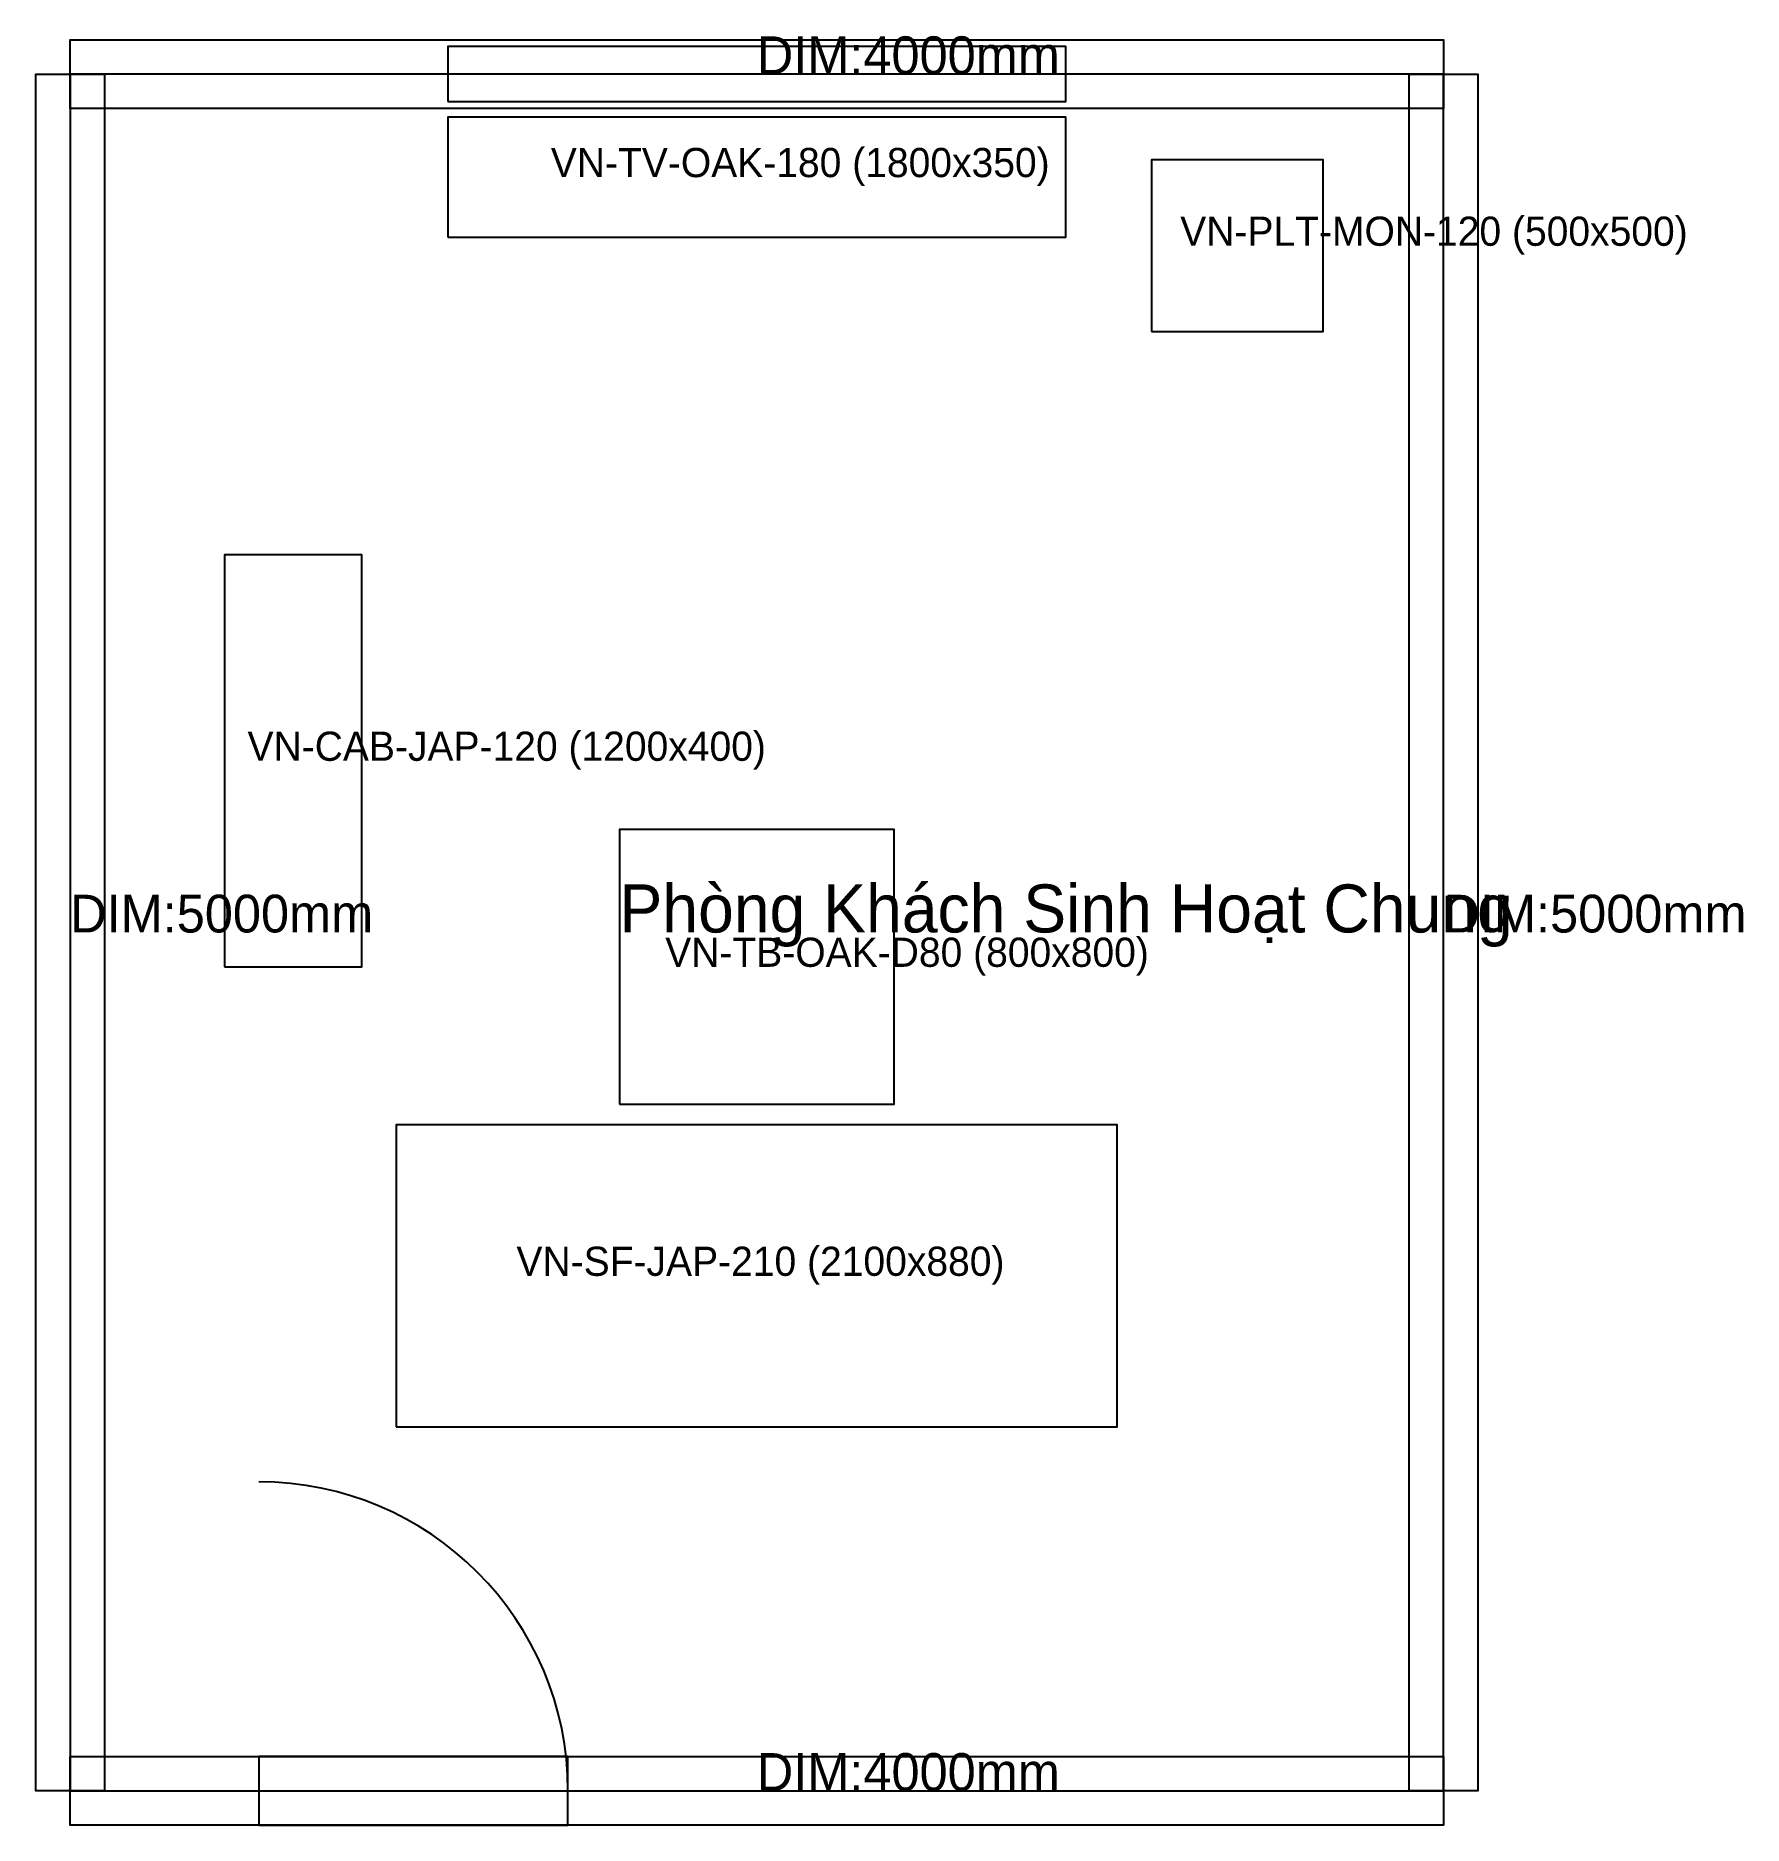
# Model space of a CAD drawing. Header units: millimetres. Extents: x -100 to 4873, y -100 to 5112.
import ezdxf

# ---------------------------------------------------------------- set-up
doc = ezdxf.new("R2010")
doc.units = ezdxf.units.MM
for name, color, linetype in [('A-DIM', 3, 'Continuous'), ('A-DOOR', 30, 'Continuous'), ('A-FURN', 40, 'Continuous'), ('A-ROOM-NAME', 252, 'Continuous'), ('A-WALL', 7, 'Continuous'), ('A-WIND', 140, 'Continuous')]:
    doc.layers.add(name, color=color, linetype=linetype)

msp = doc.modelspace()

# ---------------------------------------------------------------- linework, layer by layer
at = {"layer": 'A-DOOR'}
msp.add_lwpolyline([(550, -100), (1450, -100), (1450, 100), (550, 100)], close=True, dxfattribs=at)
msp.add_arc((550, 0), 900, 0, 90, dxfattribs=at)
at = {"layer": 'A-FURN'}
for points in [[(1100, 4525), (2900, 4525), (2900, 4875), (1100, 4875)], [(3150, 4250), (3650, 4250), (3650, 4750), (3150, 4750)], [(450, 2400), (850, 2400), (850, 3600), (450, 3600)], [(1600, 2000), (2400, 2000), (2400, 2800), (1600, 2800)], [(950, 1060), (3050, 1060), (3050, 1940), (950, 1940)]]:
    msp.add_lwpolyline(points, close=True, dxfattribs=at)
at = {"layer": 'A-WALL'}
for p, q in [((4000, 5000), (0, 5000)), ((0, 5000), (0, 0)), ((4000, 0), (4000, 5000)), ((0, 0), (4000, 0))]:
    msp.add_line(p, q, dxfattribs=at)
for points in [[(4000, 4900), (0, 4900), (0, 5100), (4000, 5100)], [(100, 5000), (100, 0), (-100, 0), (-100, 5000)], [(3900, 0), (3900, 5000), (4100, 5000), (4100, 0)], [(0, 100), (4000, 100), (4000, -100), (0, -100)]]:
    msp.add_lwpolyline(points, close=True, dxfattribs=at)
at = {"layer": 'A-WIND'}
msp.add_lwpolyline([(1100, 4920), (2900, 4920), (2900, 5080), (1100, 5080)], close=True, dxfattribs=at)

# ---------------------------------------------------------------- texts
at = {"layer": 'A-DIM'}
for s, p in [('DIM:4000mm', (2000, 5000)), ('DIM:5000mm', (0, 2500)), ('DIM:5000mm', (4000, 2500)), ('DIM:4000mm', (2000, 0))]:
    msp.add_text(s, height=110, dxfattribs=at).set_placement(p)
at = {"layer": 'A-FURN'}
for s, p in [('VN-TV-OAK-180 (1800x350)', (1400, 4700)), ('VN-PLT-MON-120 (500x500)', (3233.3, 4500)), ('VN-CAB-JAP-120 (1200x400)', (516.7, 3000)), ('VN-TB-OAK-D80 (800x800)', (1733.3, 2400)), ('VN-SF-JAP-210 (2100x880)', (1300, 1500))]:
    msp.add_text(s, height=85, dxfattribs=at).set_placement(p)
at = {"layer": 'A-ROOM-NAME'}
msp.add_text('Phòng Khách Sinh Hoạt Chung', height=140, dxfattribs=at).set_placement((1600, 2500))

doc.saveas('drawing.dxf')
